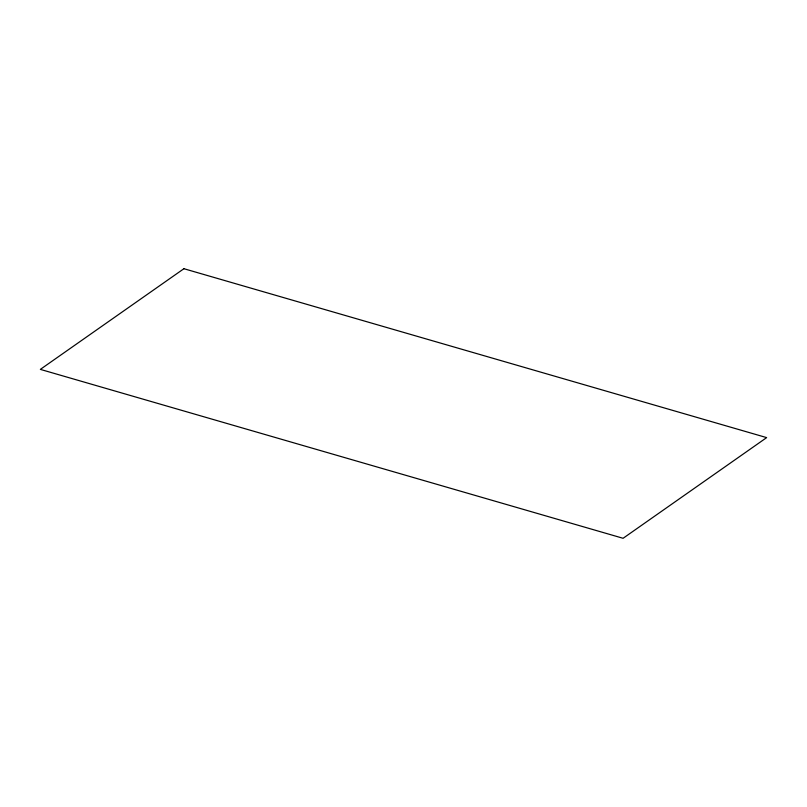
<?xml version="1.0" encoding="UTF-8"?>
<svg xmlns="http://www.w3.org/2000/svg" width="807" height="807" viewBox="0 0 807 807"><rect width="100%" height="100%" fill="white"/><g stroke="black" fill="none" stroke-linecap="round" stroke-linejoin="round"><path stroke-width="1.21" d="M183.915 268.711L40.35 369.384L623.085 538.289L766.65 437.616L183.915 268.711"/></g></svg>
